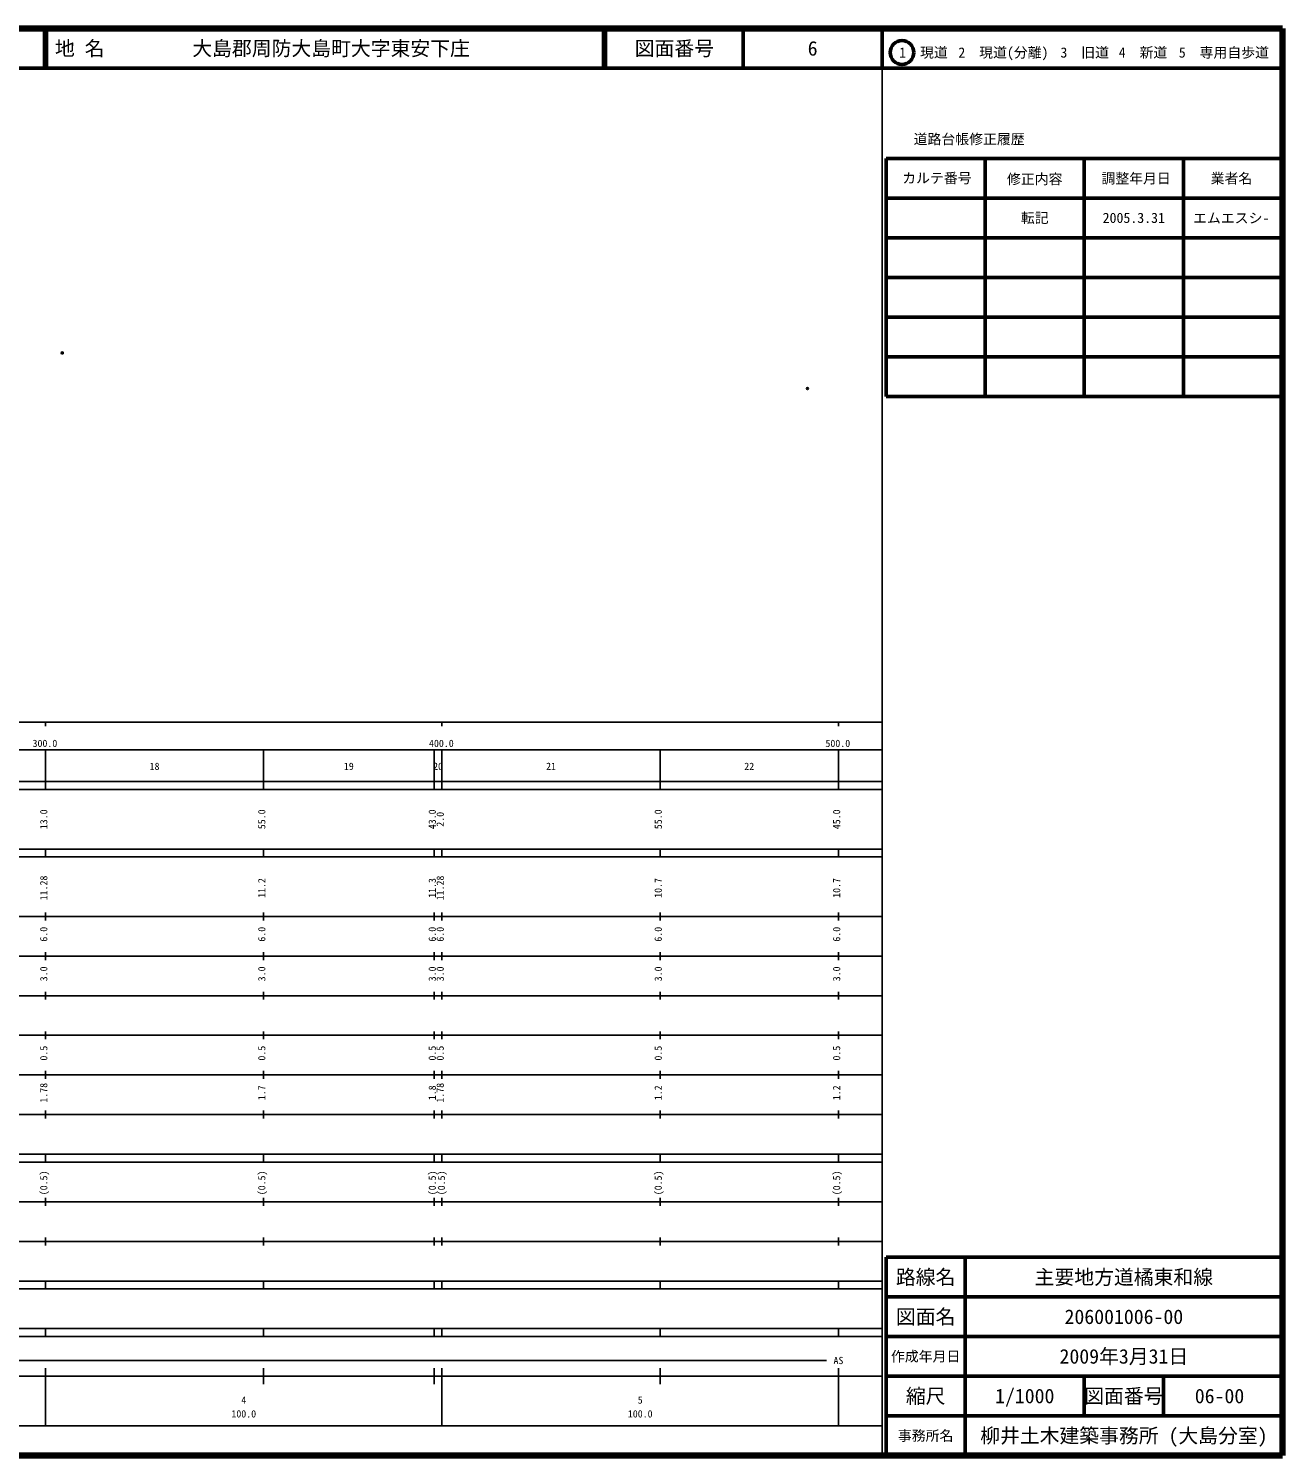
# Model space of a CAD drawing. Units: millimetres on the paper. Extents: x 40 to 680, y 20 to 380.
# Drawn here: x 363.7 to 680, y 20 to 380 of the extents above; entities that cross this region are included whole.
import ezdxf
from ezdxf.enums import TextEntityAlignment as Align

# ---------------------------------------------------------------- set-up
doc = ezdxf.new("R2010")
doc.units = ezdxf.units.MM
doc.header["$PDMODE"] = 32
doc.header["$PDSIZE"] = 0.5
doc.layers.add('M-OTRS', color=6, linetype='Continuous')
doc.layers.add('M-TTL-TXT', color=7, linetype='Continuous')
for name, color, linetype, lineweight in [('M-TTL', 2, 'Continuous', 140), ('M-TTL-BAND', 7, 'Continuous', 25), ('M-TTL-FRAM', 2, 'Continuous', 50), ('M-TTL-LINE', 7, 'Continuous', 50)]:
    doc.layers.add(name, color=color, linetype=linetype, lineweight=lineweight)
doc.styles.add('ＭＳ ゴシック', font='')
doc.styles.get('ＭＳ ゴシック').set_extended_font_data('MS Gothic')

msp = doc.modelspace()

# ---------------------------------------------------------------- linework, layer by layer
at = {"layer": 'M-OTRS'}
for p in [(372.227, 298.144), (560.164, 289.174)]:
    msp.add_point(p, dxfattribs=at)
at = {"layer": 'M-TTL'}
for p, q in [((680, 380), (40, 380)), ((680, 20), (680, 380)), ((40, 20), (680, 20))]:
    msp.add_line(p, q, dxfattribs=at)
at = {"layer": 'M-TTL-BAND'}
for p, q in [((579, 20), (579, 370)), ((40, 205), (579, 205)), ((368, 205), (368, 204)), ((468, 205), (468, 204)), ((568, 205), (568, 204)), ((68, 198), (579, 198)), ((368, 188), (368, 198)), ((423, 188), (423, 198)), ((466, 188), (466, 198)), ((468, 188), (468, 198)), ((523, 188), (523, 198)), ((568, 188), (568, 198)), ((40, 190), (579, 190)), ((40, 188), (579, 188)), ((40, 173), (579, 173)), ((368, 171), (368, 173)), ((423, 171), (423, 173)), ((466, 171), (466, 173)), ((468, 171), (468, 173)), ((523, 171), (523, 173)), ((568, 171), (568, 173)), ((40, 171), (579, 171)), ((40, 156), (579, 156)), ((368, 155), (368, 157)), ((423, 155), (423, 157)), ((466, 155), (466, 157)), ((468, 155), (468, 157)), ((523, 155), (523, 157)), ((568, 155), (568, 157)), ((46, 146), (579, 146)), ((368, 145), (368, 147)), ((423, 145), (423, 147)), ((466, 145), (466, 147)), ((468, 145), (468, 147)), ((523, 145), (523, 147)), ((568, 145), (568, 147)), ((368, 135), (368, 137)), ((423, 135), (423, 137)), ((466, 135), (466, 137)), ((468, 135), (468, 137)), ((523, 135), (523, 137)), ((568, 135), (568, 137)), ((52, 136), (579, 136)), ((46, 126), (579, 126)), ((368, 125), (368, 127)), ((423, 125), (423, 127)), ((466, 125), (466, 127)), ((468, 125), (468, 127)), ((523, 125), (523, 127)), ((568, 125), (568, 127)), ((52, 116), (579, 116)), ((368, 115), (368, 117)), ((423, 115), (423, 117)), ((466, 115), (466, 117)), ((468, 115), (468, 117)), ((523, 115), (523, 117)), ((568, 115), (568, 117)), ((46, 106), (579, 106)), ((368, 105), (368, 107)), ((423, 105), (423, 107)), ((466, 105), (466, 107)), ((468, 105), (468, 107)), ((523, 105), (523, 107)), ((568, 105), (568, 107)), ((40, 96), (579, 96)), ((40, 94), (579, 94)), ((368, 94), (368, 96)), ((423, 94), (423, 96)), ((466, 94), (466, 96)), ((468, 94), (468, 96)), ((523, 94), (523, 96)), ((568, 94), (568, 96)), ((49, 84), (579, 84)), ((368, 83), (368, 85)), ((423, 83), (423, 85)), ((466, 83), (466, 85)), ((468, 83), (468, 85)), ((523, 83), (523, 85)), ((568, 83), (568, 85)), ((40, 74), (579, 74)), ((368, 73), (368, 75)), ((423, 73), (423, 75)), ((466, 73), (466, 75)), ((468, 73), (468, 75)), ((523, 73), (523, 75)), ((568, 73), (568, 75)), ((40, 64), (579, 64)), ((40, 62), (579, 62)), ((368, 62), (368, 64)), ((423, 62), (423, 64)), ((466, 62), (466, 64)), ((468, 62), (468, 64)), ((523, 62), (523, 64)), ((568, 62), (568, 64)), ((40, 52), (579, 52)), ((368, 50), (368, 52)), ((423, 50), (423, 52)), ((466, 50), (466, 52)), ((468, 50), (468, 52)), ((523, 50), (523, 52)), ((568, 50), (568, 52)), ((40, 50), (579, 50)), ((77.5, 44), (565, 44)), ((40, 40), (579, 40)), ((368, 27.5), (368, 42)), ((423, 38), (423, 42)), ((466, 38), (466, 42)), ((468, 27.5), (468, 42)), ((523, 38), (523, 42)), ((568, 27.5), (568, 42)), ((68, 27.5), (579, 27.5))]:
    msp.add_line(p, q, dxfattribs=at)
at = {"layer": 'M-TTL-FRAM'}
for p, q in [((580, 347.197), (580, 287.197)), ((580, 347.197), (680, 347.197)), ((580, 287.197), (680, 287.197)), ((680, 70), (580, 70)), ((580, 70), (580, 20))]:
    msp.add_line(p, q, dxfattribs=at)
at = {"layer": 'M-TTL-LINE'}
for p, q in [((367.75, 380), (367.75, 370)), ((368.25, 380), (368.25, 370)), ((508.747, 380), (508.747, 370)), ((509.247, 380), (509.247, 370)), ((543.997, 380), (543.997, 370)), ((579, 380), (579, 370)), ((40, 370), (680, 370)), ((605, 347.197), (605, 287.197)), ((630, 347.197), (630, 287.197)), ((655, 347.197), (655, 287.197)), ((580, 337.197), (680, 337.197)), ((580, 327.197), (680, 327.197)), ((580, 317.197), (680, 317.197)), ((580, 307.197), (680, 307.197)), ((580, 297.197), (680, 297.197)), ((600, 70), (600, 20)), ((680, 60), (580, 60)), ((680, 50), (580, 50)), ((680, 40), (580, 40)), ((630, 40), (630, 30)), ((650, 40), (650, 30)), ((680, 30), (580, 30))]:
    msp.add_line(p, q, dxfattribs=at)
msp.add_circle((584.031, 373.958), 3, dxfattribs=at)

# ---------------------------------------------------------------- texts
at = {"layer": 'M-TTL-BAND', "style": 'ＭＳ ゴシック'}
for s, p in [('300.0', (367.844, 198.195)), ('400.0', (467.844, 198.195)), ('500.0', (567.844, 198.195)), ('18', (395.5, 192.405)), ('19', (444.5, 192.405)), ('20', (467, 192.405)), ('21', (495.5, 192.405)), ('22', (545.5, 192.405)), ('AS', (568, 42.5)), ('4', (418, 32.523)), ('5', (518, 32.523)), ('100.0', (418, 29.033)), ('100.0', (518, 29.033))]:
    msp.add_text(s, height=1.833, dxfattribs=at).set_placement(p, align=Align.BOTTOM_CENTER)
for s, p in [('13.0', (369, 180.5)), ('55.0', (424, 180.5)), ('43.0', (467, 180.5)), ('2.0', (469, 180.5)), ('55.0', (524, 180.5)), ('45.0', (569, 180.5)), ('11.28', (369, 163.174)), ('11.28', (469, 163.174)), ('11.2', (424, 163.174)), ('11.3', (467, 163.174)), ('10.7', (524, 163.174)), ('10.7', (569, 163.174)), ('6.0', (369, 151.5)), ('6.0', (424, 151.5)), ('6.0', (467, 151.5)), ('6.0', (469, 151.5)), ('6.0', (524, 151.5)), ('6.0', (569, 151.5)), ('3.0', (369, 141.5)), ('3.0', (424, 141.5)), ('3.0', (467, 141.5)), ('3.0', (469, 141.5)), ('3.0', (524, 141.5)), ('3.0', (569, 141.5)), ('0.5', (369, 121.5)), ('0.5', (424, 121.5)), ('0.5', (467, 121.5)), ('0.5', (469, 121.5)), ('0.5', (524, 121.5)), ('0.5', (569, 121.5)), ('1.78', (369, 111.5)), ('1.7', (424, 111.5)), ('1.8', (467, 111.5)), ('1.78', (469, 111.5)), ('1.2', (524, 111.5)), ('1.2', (569, 111.5)), ('(0.5)', (369, 88.764)), ('(0.5)', (424, 88.764)), ('(0.5)', (467, 88.764)), ('(0.5)', (469.3, 88.764)), ('(0.5)', (524, 88.764)), ('(0.5)', (569, 88.764))]:
    msp.add_text(s, height=1.833, rotation=90, dxfattribs=at).set_placement(p, align=Align.BOTTOM_CENTER)
at = {"layer": 'M-TTL-TXT', "style": 'ＭＳ ゴシック'}
for s, p in [('地 名', (370.38, 375)), ('大島郡周防大島町大字東安下庄', (405.024, 375))]:
    msp.add_text(s, height=3.666, dxfattribs=at).set_placement(p, align=Align.MIDDLE_LEFT)
for s, height, p in [('図面番号', 3.666, (526.622, 375)), ('6', 3.666, (561.497, 375)), ('1\u3000現道', 2.566, (589.448, 373.958)), ('2\u3000現道(分離)', 2.566, (609.619, 373.958)), ('3\u3000旧道', 2.566, (630.121, 373.958)), ('4\u3000新道', 2.566, (644.824, 373.958)), ('5\u3000専用自歩道', 2.566, (665.228, 373.958)), ('道路台帳修正履歴', 2.566, (600.968, 352.113)), ('カルテ番号', 2.566, (592.839, 342.277)), ('修正内容', 2.566, (617.509, 342.023)), ('調整年月日', 2.566, (643.089, 342.197)), ('業者名', 2.566, (667.134, 342.197)), ('転記', 2.566, (617.5, 332.245)), ('2005.3.31', 2.566, (642.5, 332.245)), ('エムエスシ-', 2.566, (667.077, 332.189)), ('路線名', 3.666, (590, 65)), ('路線名', 3.666, (590, 65)), ('主要地方道橘東和線', 3.666, (640, 65)), ('図面名', 3.666, (590, 55)), ('図面名', 3.666, (590, 55)), ('206001006-00', 3.666, (640, 55)), ('2009年3月31日', 3.666, (640, 45)), ('作成年月日', 2.566, (590, 45)), ('作成年月日', 2.566, (590, 45)), ('縮尺', 3.666, (590, 35)), ('縮尺', 3.666, (590, 35)), ('1/1000', 3.666, (615, 35)), ('図面番号', 3.666, (640, 35)), ('図面番号', 3.666, (640, 35)), ('06-00', 3.666, (664.125, 35)), ('事務所名', 2.566, (590, 25)), ('事務所名', 2.566, (590, 25)), ('柳井土木建築事務所 (大島分室)', 3.666, (640, 25))]:
    msp.add_text(s, height=height, dxfattribs=at).set_placement(p, align=Align.MIDDLE_CENTER)

doc.saveas('drawing.dxf')
